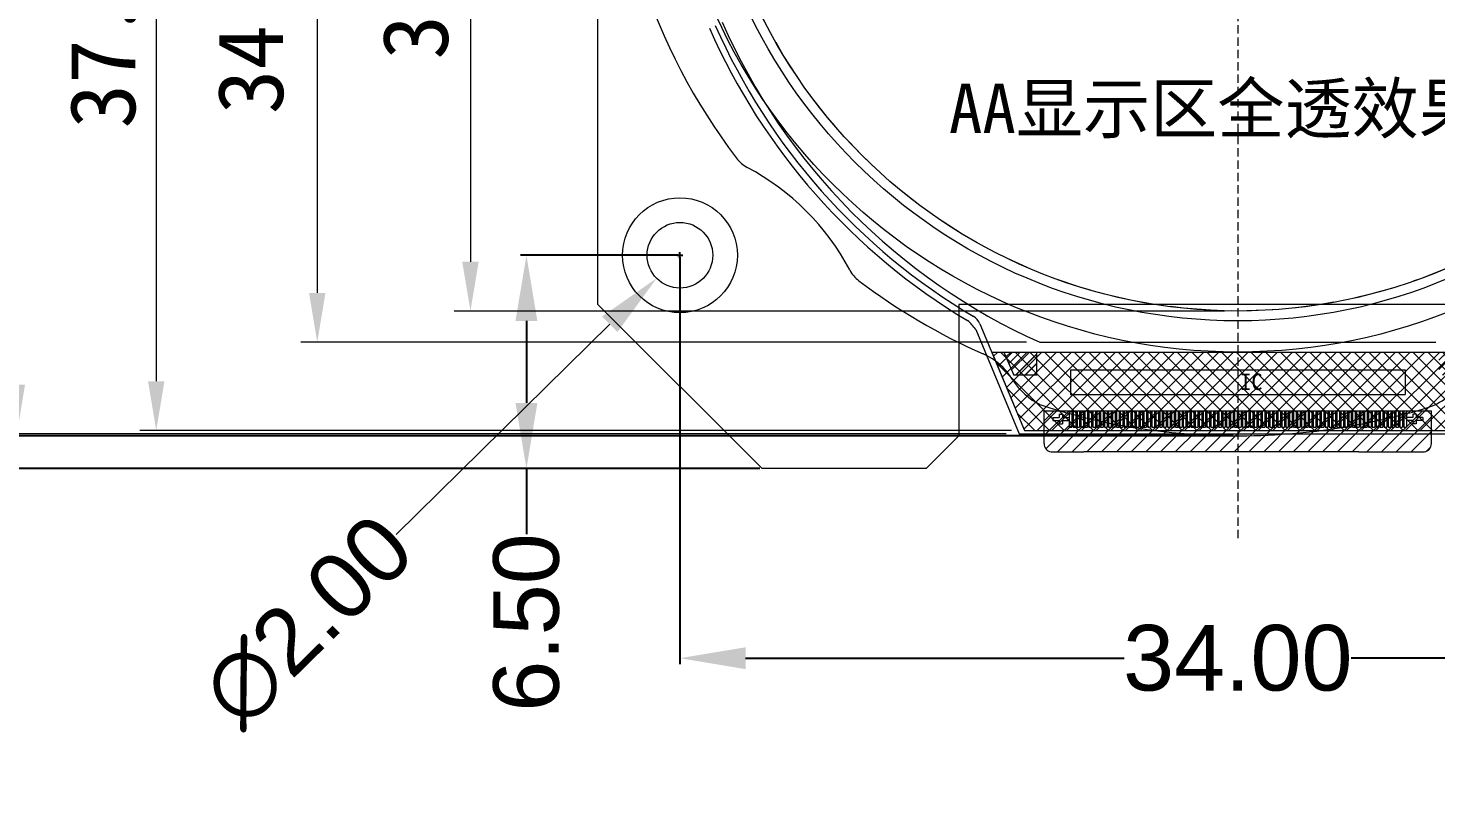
# Model space of a CAD drawing. Header units: millimetres. Extents: x 0 to 240, y 0 to 160.
# Drawn here: x 38.12 to 81.02, y 64.16 to 87.58 of the extents above; entities that cross this region are included whole.
import ezdxf

# ---------------------------------------------------------------- set-up
doc = ezdxf.new("R2010")
doc.units = ezdxf.units.MM
doc.linetypes.add('DASHED2', pattern=[0.375, 0.25, -0.125])
for name, color, linetype in [('BG_OUTLINE', 254, 'Continuous'), ('dim', 3, 'Continuous'), ('DWG', 7, 'Continuous'), ('lens', 6, 'Continuous'), ('PG_ASSEMBLY_BOTTOM', 12, 'Continuous'), ('PG_SILKSCREEN_BOTTOM', 2, 'Continuous')]:
    doc.layers.add(name, color=color, linetype=linetype)
doc.layers.add('LCD_MAIN', color=2, linetype='Continuous', lineweight=9)
doc.styles.add('AA', font='', dxfattribs={"width": 0.9, "height": 1.5})
doc.styles.get("Standard").update_dxf_attribs({"font": 'arial.ttf'})
doc.styles.add('宋体', font='')
doc.styles.add('工程', font='gbenor.shx', dxfattribs={"width": 1.25, "bigfont": 'gbcbig.shx'})
doc.styles.get('AA').set_extended_font_data('SimSun')
doc.styles.get('宋体').set_extended_font_data('SimSun')
doc.dimstyles.new('libo', dxfattribs={"dimtxt": 1.5, "dimasz": 1, "dimexe": 1, "dimexo": 0.1375, "dimgap": 0.09, "dimtad": 0, "dimzin": 0, "dimdsep": 46, "dimtxsty": 'AA', "dimcen": 0.198, "dimclrd": 4, "dimclre": 4, "dimclrt": 4, "dimadec": 0, "dimazin": 0, "dimtfac": 1, "dimtofl": 0, "dimtmove": 0, "dimatfit": 3, "dimfxl": 1, "dimtolj": 1, "dimtzin": 0, "dimarcsym": 0})
doc.dimstyles.get("Standard").update_dxf_attribs({"dimtxt": 2, "dimasz": 2, "dimexe": 0.18, "dimexo": 0.0625, "dimgap": 0.09, "dimtad": 0, "dimzin": 0, "dimdsep": 46, "dimtxsty": 'Standard', "dimcen": 0.09, "dimadec": 0, "dimazin": 0, "dimtfac": 1, "dimtofl": 0, "dimtmove": 0, "dimatfit": 3, "dimfxl": 1, "dimtolj": 1, "dimtzin": 0, "dimlwd": 0, "dimarcsym": 0})
doc.dimstyles.new('Standard$0', dxfattribs={"dimtxt": 2, "dimasz": 2, "dimexe": 0.18, "dimexo": 0.0625, "dimgap": 0.09, "dimtad": 0, "dimzin": 0, "dimdsep": 46, "dimtxsty": 'Standard', "dimcen": 0.09, "dimadec": 0, "dimazin": 0, "dimtfac": 1, "dimtofl": 0, "dimtmove": 0, "dimatfit": 3, "dimfxl": 1, "dimtolj": 1, "dimtzin": 0, "dimarcsym": 0})
doc.dimstyles.new('标准', dxfattribs={"dimtxt": 2, "dimasz": 1.8, "dimexe": 0.5, "dimexo": 0.4, "dimgap": 0.1, "dimtad": 1, "dimzin": 1, "dimdsep": 46, "dimtxsty": '工程', "dimblk": 'CLOSEDBLANK', "dimcen": 0.09, "dimclrd": 3, "dimclre": 3, "dimclrt": 3, "dimadec": 0, "dimazin": 0, "dimtfac": 1, "dimtofl": 0, "dimtmove": 0, "dimatfit": 3, "dimldrblk": 'CLOSEDBLANK', "dimfxl": 1, "dimtolj": 1, "dimlwd": 0, "dimlwe": 0, "dimarcsym": 0})

# ---------------------------------------------------------------- blocks, each defined once
blk = doc.blocks.new('*D89')
at = {"color": 7, "lineweight": 0, "transparency": 16777216}
for p, q in [((74.586, 111.358), (51.1, 111.358)), ((51.6, 109.858), (51.6, 80.458)), ((74.586, 78.958), (51.1, 78.958))]:
    blk.add_line(p, q, dxfattribs=at)
for points in [[(51.35, 109.858), (51.85, 109.858), (51.6, 111.358)], [(51.35, 80.458), (51.85, 80.458), (51.6, 78.958)]]:
    blk.add_solid(points, dxfattribs=at)
at = {"layer": 'Defpoints', "color": 0, "lineweight": 0, "transparency": 16777216}
for p in [(74.986, 111.358), (51.6, 78.958), (74.986, 78.958)]:
    blk.add_point(p, dxfattribs=at)
at = {"color": 7, "lineweight": 0, "transparency": 16777216, "insert": (50.182, 96.141), "char_height": 2, "attachment_point": 5, "rotation": 90, "style": '宋体'}
blk.add_mtext('\\A1;32.40(LCD A,A)', dxfattribs=at)
blk = doc.blocks.new('_ClosedBlank')
at = {"color": 0, "linetype": 'ByBlock', "lineweight": -2}
for p, q in [((-1, 0.167), (0, 0)), ((-1, 0.167), (-1, -0.167)), ((0, 0), (-1, -0.167))]:
    blk.add_line(p, q, dxfattribs=at)
blk = doc.blocks.new('*D79')
at = {"color": 7, "lineweight": 0, "transparency": 16777216}
for p, q in [((74.586, 112.558), (41.525, 112.558)), ((42.025, 111.058), (42.025, 76.818)), ((68.086, 75.318), (41.525, 75.318))]:
    blk.add_line(p, q, dxfattribs=at)
for points in [[(41.775, 111.058), (42.275, 111.058), (42.025, 112.558)], [(41.775, 76.818), (42.275, 76.818), (42.025, 75.318)]]:
    blk.add_solid(points, dxfattribs=at)
at = {"layer": 'Defpoints', "color": 0, "lineweight": 0, "transparency": 16777216}
for p in [(74.986, 112.558), (42.025, 75.318), (68.486, 75.318)]:
    blk.add_point(p, dxfattribs=at)
at = {"color": 7, "lineweight": 0, "transparency": 16777216, "insert": (40.652, 95.402), "char_height": 2, "attachment_point": 5, "rotation": 90, "style": '宋体'}
blk.add_mtext('\\A1;37.24%%P0.15(LCD)', dxfattribs=at)
blk = doc.blocks.new('*D81')
at = {"color": 7, "lineweight": 0, "transparency": 16777216}
for p, q in [((74.586, 112.328), (46.432, 112.328)), ((46.932, 110.828), (46.932, 79.508)), ((68.551, 78.008), (46.432, 78.008))]:
    blk.add_line(p, q, dxfattribs=at)
for points in [[(46.682, 110.828), (47.182, 110.828), (46.932, 112.328)], [(46.682, 79.508), (47.182, 79.508), (46.932, 78.008)]]:
    blk.add_solid(points, dxfattribs=at)
at = {"layer": 'Defpoints', "color": 0, "lineweight": 0, "transparency": 16777216}
for p in [(74.986, 112.328), (46.932, 78.008), (68.951, 78.008)]:
    blk.add_point(p, dxfattribs=at)
at = {"color": 7, "lineweight": 0, "transparency": 16777216, "insert": (45.158, 95.158), "char_height": 2, "attachment_point": 5, "rotation": 90, "style": '宋体'}
blk.add_mtext('\\A1;34.32%%P0.2(POL)', dxfattribs=at)
blk = doc.blocks.new('*D82')
at = {"color": 1, "lineweight": 0, "transparency": 16777216}
for p, q in [((74.586, 112.958), (37.277, 112.958)), ((37.777, 111.458), (37.777, 76.718)), ((67.928, 75.218), (37.277, 75.218))]:
    blk.add_line(p, q, dxfattribs=at)
for points in [[(37.527, 111.458), (38.027, 111.458), (37.777, 112.958)], [(37.527, 76.718), (38.027, 76.718), (37.777, 75.218)]]:
    blk.add_solid(points, dxfattribs=at)
at = {"layer": 'Defpoints', "color": 0, "lineweight": 0, "transparency": 16777216}
for p in [(74.986, 112.958), (37.777, 75.218), (68.328, 75.218)]:
    blk.add_point(p, dxfattribs=at)
at = {"color": 1, "lineweight": 0, "transparency": 16777216, "insert": (36.003, 95.158), "char_height": 2, "attachment_point": 5, "rotation": 90, "style": '宋体'}
blk.add_mtext('\\A1;37.74%%P0.1(LCM)', dxfattribs=at)
blk = doc.blocks.new('*D84')
at = {"layer": 'Defpoints', "color": 0, "lineweight": 0, "transparency": 16777216}
for p in [(30.799, 113.808), (73.69, 113.808), (74.986, 75.158)]:
    blk.add_point(p, dxfattribs=at)
at = {"layer": 'dim', "color": 7, "lineweight": -2, "transparency": 16777216}
for p, q in [((73.553, 113.808), (29.799, 113.808)), ((30.799, 112.808), (30.799, 103.753)), ((30.799, 76.158), (30.799, 84.93)), ((74.848, 75.158), (29.799, 75.158))]:
    blk.add_line(p, q, dxfattribs=at)
at = {"layer": 'dim', "color": 7, "lineweight": 0, "transparency": 16777216}
for points in [[(30.632, 112.808), (30.965, 112.808), (30.799, 113.808)], [(30.632, 76.158), (30.965, 76.158), (30.799, 75.158)]]:
    blk.add_solid(points, dxfattribs=at)
at = {"layer": 'dim', "color": 7, "lineweight": 0, "transparency": 16777216, "insert": (30.799, 94.342), "char_height": 1.5, "attachment_point": 5, "rotation": 90, "style": 'AA'}
blk.add_mtext('\\A1;{\\H1.33333x;38.65%%P0.05[TP]}', dxfattribs=at)
blk = doc.blocks.new('*D86')
at = {"layer": 'Defpoints', "color": 0, "lineweight": 0, "transparency": 16777216}
for p in [(89.765, 104.436), (60.207, 85.879)]:
    blk.add_point(p, dxfattribs=at)
at = {"layer": 'dim', "color": 7, "lineweight": -2, "transparency": 16777216}
blk.add_line((96.424, 108.617), (90.612, 104.968), dxfattribs=at)
at = {"layer": 'dim', "color": 4, "lineweight": -2, "transparency": 16777216}
for p, q in [((74.986, 94.96), (74.986, 95.356)), ((74.788, 95.158), (75.184, 95.158))]:
    blk.add_line(p, q, dxfattribs=at)
at = {"layer": 'dim', "color": 7, "lineweight": 0, "transparency": 16777216}
blk.add_solid([(90.523, 105.109), (90.7, 104.827), (89.765, 104.436)], dxfattribs=at)
at = {"layer": 'dim', "color": 7, "lineweight": 0, "transparency": 16777216, "insert": (103.395, 112.994), "char_height": 1.5, "attachment_point": 5, "rotation": 32.122, "style": 'AA'}
blk.add_mtext('\\A1;台阶{\\Ftxt|c134;∅34.90}%%P0.05', dxfattribs=at)
blk = doc.blocks.new('*D101')
at = {"color": 0, "lineweight": -2, "transparency": 16777216}
for p, q in [((57.986, 80.595), (57.986, 68.201)), ((91.986, 80.595), (91.986, 68.201)), ((59.986, 68.381), (71.526, 68.381)), ((89.986, 68.381), (78.446, 68.381))]:
    blk.add_line(p, q, dxfattribs=at)
at = {"color": 0, "lineweight": 0, "transparency": 16777216}
for points in [[(59.986, 68.714), (59.986, 68.047), (57.986, 68.381)], [(89.986, 68.714), (89.986, 68.047), (91.986, 68.381)]]:
    blk.add_solid(points, dxfattribs=at)
at = {"layer": 'Defpoints', "color": 0, "lineweight": 0, "transparency": 16777216}
for p in [(57.986, 80.658), (91.986, 80.658), (91.986, 68.381)]:
    blk.add_point(p, dxfattribs=at)
at = {"color": 0, "lineweight": 0, "transparency": 16777216, "insert": (74.986, 68.381), "char_height": 2, "attachment_point": 5}
blk.add_mtext('\\A1;34.00', dxfattribs=at)
blk = doc.blocks.new('*D102')
at = {"color": 0, "lineweight": -2, "transparency": 16777216}
for p, q in [((57.923, 80.658), (53.127, 80.658)), ((53.307, 78.658), (53.307, 76.158)), ((60.423, 74.158), (53.127, 74.158)), ((53.307, 74.158), (53.307, 72.158))]:
    blk.add_line(p, q, dxfattribs=at)
at = {"color": 0, "lineweight": 0, "transparency": 16777216}
for points in [[(52.973, 78.658), (53.64, 78.658), (53.307, 80.658)], [(52.973, 76.158), (53.64, 76.158), (53.307, 74.158)]]:
    blk.add_solid(points, dxfattribs=at)
at = {"layer": 'Defpoints', "color": 0, "lineweight": 0, "transparency": 16777216}
for p in [(57.986, 80.658), (53.307, 74.158), (60.486, 74.158)]:
    blk.add_point(p, dxfattribs=at)
at = {"color": 0, "lineweight": 0, "transparency": 16777216, "insert": (53.307, 69.468), "char_height": 2, "attachment_point": 5, "rotation": 90}
blk.add_mtext('\\A1;6.50', dxfattribs=at)
blk = doc.blocks.new('*D103')
at = {"color": 0, "lineweight": -2, "transparency": 16777216}
for p, q in [((57.896, 80.658), (58.076, 80.658)), ((57.986, 80.568), (57.986, 80.748))]:
    blk.add_line(p, q, dxfattribs=at)
at = {"color": 0, "lineweight": 0, "transparency": 16777216}
blk.add_line((49.338, 72.153), (55.847, 78.554), dxfattribs=at)
blk.add_solid([(55.613, 78.792), (56.081, 78.316), (57.273, 79.956)], dxfattribs=at)
at = {"layer": 'Defpoints', "color": 0, "lineweight": 0, "transparency": 16777216}
for p in [(58.699, 81.359), (57.273, 79.956)]:
    blk.add_point(p, dxfattribs=at)
at = {"color": 0, "lineweight": 0, "transparency": 16777216, "insert": (46.648, 69.508), "char_height": 2, "attachment_point": 5, "rotation": 44.5207}
blk.add_mtext('\\A1;∅2.00', dxfattribs=at)
blk = doc.blocks.new('*D106')
at = {"color": 0, "lineweight": -2, "transparency": 16777216}
for p, q in [((60.423, 114.158), (24.508, 114.158)), ((24.688, 112.158), (24.688, 97.659)), ((24.688, 76.158), (24.688, 90.656)), ((60.423, 74.158), (24.508, 74.158))]:
    blk.add_line(p, q, dxfattribs=at)
at = {"color": 0, "lineweight": 0, "transparency": 16777216}
for points in [[(24.355, 112.158), (25.021, 112.158), (24.688, 114.158)], [(24.355, 76.158), (25.021, 76.158), (24.688, 74.158)]]:
    blk.add_solid(points, dxfattribs=at)
at = {"layer": 'Defpoints', "color": 0, "lineweight": 0, "transparency": 16777216}
for p in [(60.486, 114.158), (24.688, 74.158), (60.486, 74.158)]:
    blk.add_point(p, dxfattribs=at)
at = {"color": 0, "lineweight": 0, "transparency": 16777216, "insert": (24.688, 94.158), "char_height": 2, "attachment_point": 5, "rotation": 90}
blk.add_mtext('\\A1;40.00', dxfattribs=at)

msp = doc.modelspace()

# ---------------------------------------------------------------- hatches: boundary and pattern name
at = {"lineweight": 0}
h = msp.add_hatch(dxfattribs=at)
h.set_pattern_fill('ANSI31', color=3, scale=10)
h.paths.add_polyline_path([(94.401, 98.775), (96.569, 98.775), (96.569, 112.475), (94.401, 112.475)])
h.paths.add_polyline_path([(201.125, 52.657), (226.051, 52.657), (226.051, 80.481), (201.125, 80.481)], flags=9)
h.paths.add_polyline_path([(38.987, 112.977), (41.772, 112.977), (41.772, 114.947), (38.987, 114.947)], flags=9)
h.paths.add_polyline_path([(41.501, 112.977), (44.181, 112.977), (44.181, 114.947), (41.501, 114.947)], flags=9)
h.paths.add_polyline_path([(43.99, 113.028), (46.511, 113.028), (46.511, 114.998), (43.99, 114.998)], flags=9)
h.paths.add_polyline_path([(46.302, 113.003), (48.93, 113.003), (48.93, 114.973), (46.302, 114.973)], flags=9)
h.paths.add_polyline_path([(48.918, 113.028), (51.545, 113.028), (51.545, 114.998), (48.918, 114.998)], flags=9)
h.paths.add_polyline_path([(51.75, 113.028), (53.79, 113.028), (53.79, 114.998), (51.75, 114.998)], flags=9)
h.paths.add_polyline_path([(54.417, 112.977), (56.405, 112.977), (56.405, 114.947), (54.417, 114.947)], flags=9)
h.paths.add_polyline_path([(56.676, 113.01), (59.122, 113.01), (59.122, 114.915), (56.676, 114.915)], flags=9)
h.paths.add_polyline_path([(42.024, 93.808), (57.355, 93.808), (57.355, 97.804), (42.024, 97.804)], flags=9)
h.paths.add_polyline_path([(92.798, 8.188), (128.015, 8.188), (128.015, 13.014), (92.798, 13.014)], flags=9)
h.paths.add_polyline_path([(96.778, 11.758), (124.843, 11.758), (124.843, 16.583), (96.778, 16.583)], flags=9)
h.paths.add_polyline_path([(90.56, 36.753), (136.503, 36.753), (136.503, 41.579), (90.56, 41.579)], flags=9)
h.paths.add_polyline_path([(12.906, 15.417), (58.673, 15.417), (58.673, 43.024), (12.906, 43.024)], flags=9)
h.paths.add_polyline_path([(129.416, 28.209), (142.035, 28.209), (142.035, 32.693), (129.416, 32.693)], flags=9)
h.paths.add_polyline_path([(71.207, 27.195), (81.654, 27.195), (81.654, 33.191), (71.207, 33.191)], flags=9)
h.paths.add_polyline_path([(189.314, 14.056), (214.505, 14.056), (214.505, 17.118), (189.314, 17.118)], flags=9)
h.paths.add_polyline_path([(192.487, 4.97), (197.524, 4.97), (197.524, 6.516), (192.487, 6.516)], flags=9)
h.paths.add_polyline_path([(217.741, 7.965), (220.27, 7.965), (220.27, 9.511), (217.741, 9.511)], flags=9)
h.paths.add_polyline_path([(193.694, 6.465), (196.224, 6.465), (196.224, 8.011), (193.694, 8.011)], flags=9)
h.paths.add_polyline_path([(224.013, 14.227), (230.437, 14.227), (230.437, 15.257), (224.013, 15.257)], flags=9)
h.paths.add_polyline_path([(232.725, 13.965), (233.802, 13.965), (233.802, 15.511), (232.725, 15.511)], flags=9)
h.paths.add_polyline_path([(184.31, 4.964), (185.843, 4.964), (185.843, 6.509), (184.31, 6.509)], flags=9)
h.paths.add_polyline_path([(166.412, 14.183), (175.514, 14.183), (175.514, 17.034), (166.412, 17.034)], flags=9)
h.paths.add_polyline_path([(223.599, 9.569), (234.398, 9.569), (234.398, 11.115), (223.599, 11.115)], flags=9)
h.paths.add_polyline_path([(232.076, 15.456), (234.512, 15.456), (234.512, 17.057), (232.076, 17.057)], flags=9)
h.paths.add_polyline_path([(231.84, 6.447), (234.122, 6.447), (234.122, 8.048), (231.84, 8.048)], flags=9)
h.paths.add_polyline_path([(232.151, 4.948), (233.879, 4.948), (233.879, 6.549), (232.151, 6.549)], flags=9)
h.paths.add_polyline_path([(223.594, 6.447), (226.368, 6.447), (226.368, 8.048), (223.594, 8.048)], flags=9)
h.paths.add_polyline_path([(224.108, 4.956), (225.898, 4.956), (225.898, 6.557), (224.108, 6.557)], flags=9)
h.paths.add_polyline_path([(201.827, 7.965), (204.182, 7.965), (204.182, 9.511), (201.827, 9.511)], flags=9)
h.paths.add_polyline_path([(208.546, 7.965), (213.464, 7.965), (213.464, 9.511), (208.546, 9.511)], flags=9)
h.paths.add_polyline_path([(226.939, 12.446), (231.065, 12.446), (231.065, 14.047), (226.939, 14.047)], flags=9)
h.paths.add_polyline_path([(227.547, 6.447), (230.384, 6.447), (230.384, 8.048), (227.547, 8.048)], flags=9)
h.paths.add_polyline_path([(227.523, 4.947), (230.482, 4.947), (230.482, 6.548), (227.523, 6.548)], flags=9)
h.paths.add_polyline_path([(224.273, 15.789), (229.715, 15.789), (229.715, 16.856), (224.273, 16.856)], flags=9)
h.paths.add_polyline_path([(193.299, 7.956), (196.687, 7.956), (196.687, 9.557), (193.299, 9.557)], flags=9)
h.paths.add_polyline_path([(188.16, 6.567), (189.828, 6.567), (189.828, 8.169), (188.16, 8.169)], flags=9)
h.paths.add_polyline_path([(187.773, 4.956), (190.239, 4.956), (190.239, 6.557), (187.773, 6.557)], flags=9)
h.paths.add_polyline_path([(187.766, 10.946), (190.232, 10.946), (190.232, 12.547), (187.766, 12.547)], flags=9)
h.paths.add_polyline_path([(176.994, 9.789), (183.006, 9.789), (183.006, 10.856), (176.994, 10.856)], flags=9)
h.paths.add_polyline_path([(177.375, 6.446), (182.611, 6.446), (182.611, 8.047), (177.375, 8.047)], flags=9)
h.paths.add_polyline_path([(178.471, 5.058), (181.552, 5.058), (181.552, 6.659), (178.471, 6.659)], flags=9)
h.paths.add_polyline_path([(179.598, 7.946), (184.4, 7.946), (184.4, 9.547), (179.598, 9.547)], flags=9)
h.paths.add_polyline_path([(178.824, 10.947), (181.17, 10.947), (181.17, 12.549), (178.824, 12.549)], flags=9)
h.paths.add_polyline_path([(177.772, 12.788), (186.224, 12.788), (186.224, 13.856), (177.772, 13.856)], flags=9)
h.paths.add_polyline_path([(183.949, 10.948), (186.047, 10.948), (186.047, 12.549), (183.949, 12.549)], flags=9)
h.paths.add_polyline_path([(183.801, 6.471), (186.207, 6.471), (186.207, 8.016), (183.801, 8.016)], flags=9)
h.paths.add_polyline_path([(191.812, 10.438), (218.742, 10.438), (218.742, 13.247), (191.812, 13.247)], flags=9)
h.paths.add_polyline_path([(70.671, 118.753), (70.671, 123.582), (67.58, 123.582), (67.58, 118.753)], flags=9)
h.paths.add_polyline_path([(73.669, 118.761), (73.669, 123.59), (70.578, 123.59), (70.578, 118.761)], flags=9)
h.paths.add_polyline_path([(70.584, 102.564), (70.584, 108.558), (67.493, 108.558), (67.493, 102.564)], flags=9)
h.paths.add_polyline_path([(67.741, 100.457), (67.741, 110.641), (64.65, 110.641), (64.65, 100.457)], flags=9)
h.paths.add_polyline_path([(75.88, 99.084), (75.88, 112.18), (72.789, 112.18), (72.789, 99.084)], flags=9)
h.paths.add_polyline_path([(66.876, 124.989), (71.704, 124.989), (71.704, 128.08), (66.876, 128.08)], flags=9)
h.paths.add_polyline_path([(66.901, 128.29), (71.73, 128.29), (71.73, 131.381), (66.901, 131.381)], flags=9)
h.paths.add_polyline_path([(47.012, 134.228), (53.006, 134.228), (53.006, 137.319), (47.012, 137.319)], flags=9)
h.paths.add_polyline_path([(43.794, 128.547), (53.979, 128.547), (53.979, 131.638), (43.794, 131.638)], flags=9)
h.paths.add_polyline_path([(42.812, 138.476), (55.908, 138.476), (55.908, 141.567), (42.812, 141.567)], flags=9)
h.paths.add_polyline_path([(48.155, 120.642), (52.984, 120.642), (52.984, 123.733), (48.155, 123.733)], flags=9)
h.paths.add_polyline_path([(35.041, 120.65), (39.87, 120.65), (39.87, 123.741), (35.041, 123.741)], flags=9)
h.paths.add_polyline_path([(30.59, 120.112), (30.59, 124.94), (27.499, 124.94), (27.499, 120.112)], flags=9)
h.paths.add_polyline_path([(36.848, 92.184), (40.434, 84.288), (43.248, 85.567), (39.662, 93.462)], flags=9)
h.paths.add_polyline_path([(29.575, 83.043), (34.902, 90.75), (32.36, 92.507), (27.032, 84.8)], flags=9)
h.paths.add_polyline_path([(33.199, 102.564), (33.199, 108.558), (30.108, 108.558), (30.108, 102.564)], flags=9)
h.paths.add_polyline_path([(46.27, 81.171), (52.264, 81.171), (52.264, 84.262), (46.27, 84.262)], flags=9)
h.paths.add_polyline_path([(107.388, 133.339), (115.436, 133.339), (115.436, 138.491), (107.388, 138.491)], flags=9)
h.paths.add_polyline_path([(108.262, 122.368), (114.367, 122.368), (114.367, 127.52), (108.262, 127.52)], flags=9)
h.paths.add_polyline_path([(106.678, 127.975), (114.725, 127.975), (114.725, 133.127), (106.678, 133.127)], flags=9)
h = msp.add_hatch(dxfattribs=at)
h.set_pattern_fill('ANSI37', color=256, scale=0.1, style=0)
h.set_pattern_definition([(45, (-1029.4521, -450.0646), (-0.2245064, 0.2245064), []), (135, (-1029.4521, -450.0646), (-0.2245064, -0.2245064), [])])
h.paths.add_polyline_path([(67.487, 77.708), (68.486, 75.318), (81.486, 75.318), (82.485, 77.708)])
h = msp.add_hatch(dxfattribs=at)
h.set_pattern_fill('JIS_LC_20', color=2, scale=0.01, style=0)
h.set_pattern_definition([(45, (-1298.52003, -349.27603), (-0.141421356, 0.141421356), []), (45, (-1298.51603, -349.27603), (-0.141421356, 0.141421356), [])])
h.paths.add_polyline_path([(81.115, 77.008), (81.815, 77.008), (82.115, 77.708), (81.115, 77.708)])
h.paths.add_polyline_path([(68.857, 77.008), (68.857, 77.708), (67.857, 77.708), (68.157, 77.008)])
h = msp.add_hatch(dxfattribs=at)
h.set_pattern_fill('ANSI31', color=30, scale=0.1, style=0)
h.set_pattern_definition([(45, (-1306.5357, -275.36355), (-0.2245064, 0.2245064), [])])
edge = h.paths.add_edge_path()
edge.add_line((69.086, 75.918), (80.886, 75.918))
edge.add_line((69.086, 74.918), (69.086, 75.918))
edge.add_arc((69.331, 74.91), 0.245, 178.3428, 261.6793)
edge.add_line((69.296, 74.668), (70.289, 74.668))
edge.add_line((78.678, 74.668), (70.289, 74.668))
edge.add_line((78.678, 74.668), (80.676, 74.668))
edge.add_arc((80.641, 74.91), 0.245, 278.3207, 361.6572)
edge.add_line((80.886, 74.918), (80.886, 75.918))

# ---------------------------------------------------------------- linework, layer by layer
at = {"color": 1, "linetype": 'DASHED2', "lineweight": 0}
msp.add_line((74.986, 116.165), (74.986, 71.97), dxfattribs=at)
at = {"color": 4, "lineweight": 0}
for p, q in [((67.129, 78.563), (68.486, 75.318)), ((67.487, 77.708), (82.485, 77.708)), ((67.487, 77.708), (68.486, 75.318)), ((68.486, 75.318), (81.486, 75.318))]:
    msp.add_line(p, q, dxfattribs=at)
at = {"color": 7, "lineweight": 0}
for p, q in [((66.999, 78.397), (68.328, 75.218)), ((66.999, 78.397), (68.328, 75.218)), ((68.328, 75.218), (81.644, 75.218))]:
    msp.add_line(p, q, dxfattribs=at)
at = {"color": 2, "lineweight": 0}
for p, q in [((67.857, 77.708), (68.157, 77.008)), ((68.857, 77.008), (68.857, 77.708)), ((68.857, 77.008), (68.157, 77.008))]:
    msp.add_line(p, q, dxfattribs=at)
at = {"color": 6, "lineweight": 0}
msp.add_line((68.951, 78.008), (81.022, 78.008), dxfattribs=at)
at = {"lineweight": 0}
for p, q in [((69.886, 77.168), (80.086, 77.168)), ((69.886, 77.168), (69.886, 76.418)), ((80.086, 77.168), (80.086, 76.418)), ((69.886, 76.418), (80.086, 76.418)), ((69.346, 75.718), (69.546, 75.718)), ((69.346, 75.718), (69.346, 75.618)), ((69.346, 75.618), (69.546, 75.618)), ((69.546, 75.818), (69.546, 75.718)), ((69.546, 75.818), (69.646, 75.818)), ((69.546, 75.618), (69.546, 75.518)), ((69.546, 75.518), (69.646, 75.518)), ((69.646, 75.818), (69.646, 75.718)), ((69.646, 75.718), (69.846, 75.718)), ((69.646, 75.618), (69.646, 75.518)), ((69.646, 75.618), (69.846, 75.618)), ((69.846, 75.918), (69.846, 75.418)), ((69.846, 75.918), (69.926, 75.918)), ((69.846, 75.718), (69.846, 75.618)), ((69.926, 75.918), (69.926, 75.418)), ((69.966, 75.918), (69.966, 75.418)), ((69.966, 75.918), (70.046, 75.918)), ((69.966, 75.718), (69.966, 75.618)), ((70.046, 75.918), (70.046, 75.418)), ((70.086, 75.918), (70.086, 75.418)), ((70.086, 75.918), (70.166, 75.918)), ((70.086, 75.718), (70.086, 75.618)), ((70.166, 75.918), (70.166, 75.418)), ((70.206, 75.918), (70.206, 75.418)), ((70.206, 75.918), (70.286, 75.918)), ((70.206, 75.718), (70.206, 75.618)), ((70.286, 75.918), (70.286, 75.418)), ((70.326, 75.918), (70.326, 75.418)), ((70.326, 75.918), (70.406, 75.918)), ((70.326, 75.718), (70.326, 75.618)), ((70.406, 75.918), (70.406, 75.418)), ((70.446, 75.918), (70.446, 75.418)), ((70.446, 75.918), (70.526, 75.918)), ((70.446, 75.718), (70.446, 75.618)), ((70.526, 75.918), (70.526, 75.418)), ((70.566, 75.918), (70.566, 75.418)), ((70.566, 75.918), (70.646, 75.918)), ((70.566, 75.718), (70.566, 75.618)), ((70.646, 75.918), (70.646, 75.418)), ((70.686, 75.918), (70.686, 75.418)), ((70.686, 75.918), (70.766, 75.918)), ((70.686, 75.718), (70.686, 75.618)), ((70.766, 75.918), (70.766, 75.418)), ((70.806, 75.918), (70.806, 75.418)), ((70.806, 75.918), (70.886, 75.918)), ((70.806, 75.718), (70.806, 75.618)), ((70.886, 75.918), (70.886, 75.418)), ((70.926, 75.918), (70.926, 75.418)), ((70.926, 75.918), (71.006, 75.918)), ((70.926, 75.718), (70.926, 75.618)), ((71.006, 75.918), (71.006, 75.418)), ((71.046, 75.918), (71.046, 75.418)), ((71.046, 75.918), (71.126, 75.918)), ((71.046, 75.718), (71.046, 75.618)), ((71.126, 75.918), (71.126, 75.418)), ((71.166, 75.918), (71.166, 75.418)), ((71.166, 75.918), (71.246, 75.918)), ((71.166, 75.718), (71.166, 75.618)), ((71.246, 75.918), (71.246, 75.418)), ((71.286, 75.918), (71.286, 75.418)), ((71.286, 75.918), (71.366, 75.918)), ((71.286, 75.718), (71.286, 75.618)), ((71.366, 75.918), (71.366, 75.418)), ((71.406, 75.918), (71.406, 75.418)), ((71.406, 75.918), (71.486, 75.918)), ((71.406, 75.718), (71.406, 75.618)), ((71.486, 75.918), (71.486, 75.418)), ((71.526, 75.918), (71.526, 75.418)), ((71.526, 75.918), (71.606, 75.918)), ((71.526, 75.718), (71.526, 75.618)), ((71.606, 75.918), (71.606, 75.418)), ((71.646, 75.918), (71.646, 75.418)), ((71.646, 75.918), (71.726, 75.918)), ((71.646, 75.718), (71.646, 75.618)), ((71.726, 75.918), (71.726, 75.418)), ((71.766, 75.918), (71.766, 75.418)), ((71.766, 75.918), (71.846, 75.918)), ((71.766, 75.718), (71.766, 75.618)), ((71.846, 75.918), (71.846, 75.418)), ((71.886, 75.918), (71.886, 75.418)), ((71.886, 75.918), (71.966, 75.918)), ((71.886, 75.718), (71.886, 75.618)), ((71.966, 75.918), (71.966, 75.418)), ((72.006, 75.918), (72.006, 75.418)), ((72.006, 75.918), (72.086, 75.918)), ((72.006, 75.718), (72.006, 75.618)), ((72.086, 75.918), (72.086, 75.418)), ((72.126, 75.918), (72.126, 75.418)), ((72.126, 75.918), (72.206, 75.918)), ((72.126, 75.718), (72.126, 75.618)), ((72.206, 75.918), (72.206, 75.418)), ((72.246, 75.918), (72.246, 75.418)), ((72.246, 75.918), (72.326, 75.918)), ((72.246, 75.718), (72.246, 75.618)), ((72.326, 75.918), (72.326, 75.418)), ((72.366, 75.918), (72.366, 75.418)), ((72.366, 75.918), (72.446, 75.918)), ((72.366, 75.718), (72.366, 75.618)), ((72.446, 75.918), (72.446, 75.418)), ((72.486, 75.918), (72.486, 75.418)), ((72.486, 75.918), (72.566, 75.918)), ((72.486, 75.718), (72.486, 75.618)), ((72.566, 75.918), (72.566, 75.418)), ((72.606, 75.918), (72.606, 75.418)), ((72.606, 75.918), (72.686, 75.918)), ((72.606, 75.718), (72.606, 75.618)), ((72.686, 75.918), (72.686, 75.418)), ((72.726, 75.918), (72.726, 75.418)), ((72.726, 75.918), (72.806, 75.918)), ((72.726, 75.718), (72.726, 75.618)), ((72.806, 75.918), (72.806, 75.418)), ((72.846, 75.918), (72.846, 75.418)), ((72.846, 75.918), (72.926, 75.918)), ((72.846, 75.718), (72.846, 75.618)), ((72.926, 75.918), (72.926, 75.418)), ((72.966, 75.918), (72.966, 75.418)), ((72.966, 75.918), (73.046, 75.918)), ((72.966, 75.718), (72.966, 75.618)), ((73.046, 75.918), (73.046, 75.418)), ((73.086, 75.918), (73.086, 75.418)), ((73.086, 75.918), (73.166, 75.918)), ((73.086, 75.718), (73.086, 75.618)), ((73.166, 75.918), (73.166, 75.418)), ((73.206, 75.918), (73.206, 75.418)), ((73.206, 75.918), (73.286, 75.918)), ((73.206, 75.718), (73.206, 75.618)), ((73.286, 75.918), (73.286, 75.418)), ((73.326, 75.918), (73.326, 75.418)), ((73.326, 75.918), (73.406, 75.918)), ((73.326, 75.718), (73.326, 75.618)), ((73.406, 75.918), (73.406, 75.418)), ((73.446, 75.918), (73.446, 75.418)), ((73.446, 75.918), (73.526, 75.918)), ((73.446, 75.718), (73.446, 75.618)), ((73.526, 75.918), (73.526, 75.418)), ((73.566, 75.918), (73.566, 75.418)), ((73.566, 75.918), (73.646, 75.918)), ((73.566, 75.718), (73.566, 75.618)), ((73.646, 75.918), (73.646, 75.418)), ((73.686, 75.918), (73.686, 75.418)), ((73.686, 75.918), (73.766, 75.918)), ((73.686, 75.718), (73.686, 75.618)), ((73.766, 75.918), (73.766, 75.418)), ((73.806, 75.918), (73.806, 75.418)), ((73.806, 75.918), (73.886, 75.918)), ((73.806, 75.718), (73.806, 75.618)), ((73.886, 75.918), (73.886, 75.418)), ((73.926, 75.918), (73.926, 75.418)), ((73.926, 75.918), (74.006, 75.918)), ((73.926, 75.718), (73.926, 75.618)), ((74.006, 75.918), (74.006, 75.418)), ((74.046, 75.918), (74.046, 75.418)), ((74.046, 75.918), (74.126, 75.918)), ((74.046, 75.718), (74.046, 75.618)), ((74.126, 75.918), (74.126, 75.418)), ((74.166, 75.918), (74.166, 75.418)), ((74.166, 75.918), (74.246, 75.918)), ((74.166, 75.718), (74.166, 75.618)), ((74.246, 75.918), (74.246, 75.418)), ((74.286, 75.918), (74.286, 75.418)), ((74.286, 75.918), (74.366, 75.918)), ((74.286, 75.718), (74.286, 75.618)), ((74.366, 75.918), (74.366, 75.418)), ((74.406, 75.918), (74.406, 75.418)), ((74.406, 75.918), (74.486, 75.918)), ((74.406, 75.718), (74.406, 75.618)), ((74.486, 75.918), (74.486, 75.418)), ((74.526, 75.918), (74.526, 75.418)), ((74.526, 75.918), (74.606, 75.918)), ((74.526, 75.718), (74.526, 75.618)), ((74.606, 75.918), (74.606, 75.418)), ((74.646, 75.918), (74.646, 75.418)), ((74.646, 75.918), (74.726, 75.918)), ((74.646, 75.718), (74.646, 75.618)), ((74.726, 75.918), (74.726, 75.418)), ((74.766, 75.918), (74.766, 75.418)), ((74.766, 75.918), (74.846, 75.918)), ((74.766, 75.718), (74.766, 75.618)), ((74.846, 75.918), (74.846, 75.418)), ((74.886, 75.918), (74.886, 75.418)), ((74.886, 75.918), (74.966, 75.918)), ((74.886, 75.718), (74.886, 75.618)), ((74.966, 75.918), (74.966, 75.418)), ((74.966, 75.918), (75.006, 75.918)), ((75.006, 75.918), (75.006, 75.418)), ((75.006, 75.918), (75.086, 75.918)), ((75.006, 75.718), (75.006, 75.618)), ((75.086, 75.918), (75.086, 75.418)), ((75.126, 75.918), (75.126, 75.418)), ((75.126, 75.918), (75.206, 75.918)), ((75.126, 75.718), (75.126, 75.618)), ((75.206, 75.918), (75.206, 75.418)), ((75.246, 75.918), (75.246, 75.418)), ((75.246, 75.918), (75.326, 75.918)), ((75.246, 75.718), (75.246, 75.618)), ((75.326, 75.918), (75.326, 75.418)), ((75.366, 75.918), (75.366, 75.418)), ((75.366, 75.918), (75.446, 75.918)), ((75.366, 75.718), (75.366, 75.618)), ((75.446, 75.918), (75.446, 75.418)), ((75.486, 75.918), (75.486, 75.418)), ((75.486, 75.918), (75.566, 75.918)), ((75.486, 75.718), (75.486, 75.618)), ((75.566, 75.918), (75.566, 75.418)), ((75.606, 75.918), (75.606, 75.418)), ((75.606, 75.918), (75.686, 75.918)), ((75.606, 75.718), (75.606, 75.618)), ((75.686, 75.918), (75.686, 75.418)), ((75.726, 75.918), (75.726, 75.418)), ((75.726, 75.918), (75.806, 75.918)), ((75.726, 75.718), (75.726, 75.618)), ((75.806, 75.918), (75.806, 75.418)), ((75.846, 75.918), (75.846, 75.418)), ((75.846, 75.918), (75.926, 75.918)), ((75.846, 75.718), (75.846, 75.618)), ((75.926, 75.918), (75.926, 75.418)), ((75.966, 75.918), (75.966, 75.418)), ((75.966, 75.918), (76.046, 75.918)), ((75.966, 75.718), (75.966, 75.618)), ((76.046, 75.918), (76.046, 75.418)), ((76.086, 75.918), (76.086, 75.418)), ((76.086, 75.918), (76.166, 75.918)), ((76.086, 75.718), (76.086, 75.618)), ((76.166, 75.918), (76.166, 75.418)), ((76.206, 75.918), (76.206, 75.418)), ((76.206, 75.918), (76.286, 75.918)), ((76.206, 75.718), (76.206, 75.618)), ((76.286, 75.918), (76.286, 75.418)), ((76.326, 75.918), (76.326, 75.418)), ((76.326, 75.918), (76.406, 75.918)), ((76.326, 75.718), (76.326, 75.618)), ((76.406, 75.918), (76.406, 75.418)), ((76.446, 75.918), (76.446, 75.418)), ((76.446, 75.918), (76.526, 75.918)), ((76.446, 75.718), (76.446, 75.618)), ((76.526, 75.918), (76.526, 75.418)), ((76.566, 75.918), (76.566, 75.418)), ((76.566, 75.918), (76.646, 75.918)), ((76.566, 75.718), (76.566, 75.618)), ((76.646, 75.918), (76.646, 75.418)), ((76.686, 75.918), (76.686, 75.418)), ((76.686, 75.918), (76.766, 75.918)), ((76.686, 75.718), (76.686, 75.618)), ((76.766, 75.918), (76.766, 75.418)), ((76.806, 75.918), (76.806, 75.418)), ((76.806, 75.918), (76.886, 75.918)), ((76.806, 75.718), (76.806, 75.618)), ((76.886, 75.918), (76.886, 75.418)), ((76.926, 75.918), (76.926, 75.418)), ((76.926, 75.918), (77.006, 75.918)), ((76.926, 75.718), (76.926, 75.618)), ((77.006, 75.918), (77.006, 75.418)), ((77.046, 75.918), (77.046, 75.418)), ((77.046, 75.918), (77.126, 75.918)), ((77.046, 75.718), (77.046, 75.618)), ((77.126, 75.918), (77.126, 75.418)), ((77.166, 75.918), (77.166, 75.418)), ((77.166, 75.918), (77.246, 75.918)), ((77.166, 75.718), (77.166, 75.618)), ((77.246, 75.918), (77.246, 75.418)), ((77.286, 75.918), (77.286, 75.418)), ((77.286, 75.918), (77.366, 75.918)), ((77.286, 75.718), (77.286, 75.618)), ((77.366, 75.918), (77.366, 75.418)), ((77.406, 75.918), (77.406, 75.418)), ((77.406, 75.918), (77.486, 75.918)), ((77.406, 75.718), (77.406, 75.618)), ((77.486, 75.918), (77.486, 75.418)), ((77.526, 75.918), (77.526, 75.418)), ((77.526, 75.918), (77.606, 75.918)), ((77.526, 75.718), (77.526, 75.618)), ((77.606, 75.918), (77.606, 75.418)), ((77.646, 75.918), (77.646, 75.418)), ((77.646, 75.918), (77.726, 75.918)), ((77.646, 75.718), (77.646, 75.618)), ((77.726, 75.918), (77.726, 75.418)), ((77.766, 75.918), (77.766, 75.418)), ((77.766, 75.918), (77.846, 75.918)), ((77.766, 75.718), (77.766, 75.618)), ((77.846, 75.918), (77.846, 75.418)), ((77.886, 75.918), (77.886, 75.418)), ((77.886, 75.918), (77.966, 75.918)), ((77.886, 75.718), (77.886, 75.618)), ((77.966, 75.918), (77.966, 75.418)), ((78.006, 75.918), (78.006, 75.418)), ((78.006, 75.918), (78.086, 75.918)), ((78.006, 75.718), (78.006, 75.618)), ((78.086, 75.918), (78.086, 75.418)), ((78.126, 75.918), (78.126, 75.418)), ((78.126, 75.918), (78.206, 75.918)), ((78.126, 75.718), (78.126, 75.618)), ((78.206, 75.918), (78.206, 75.418)), ((78.246, 75.918), (78.246, 75.418)), ((78.246, 75.918), (78.326, 75.918)), ((78.246, 75.718), (78.246, 75.618)), ((78.326, 75.918), (78.326, 75.418)), ((78.366, 75.918), (78.366, 75.418)), ((78.366, 75.918), (78.446, 75.918)), ((78.366, 75.718), (78.366, 75.618)), ((78.446, 75.918), (78.446, 75.418)), ((78.486, 75.918), (78.486, 75.418)), ((78.486, 75.918), (78.566, 75.918)), ((78.486, 75.718), (78.486, 75.618)), ((78.566, 75.918), (78.566, 75.418)), ((78.606, 75.918), (78.606, 75.418)), ((78.606, 75.918), (78.686, 75.918)), ((78.606, 75.718), (78.606, 75.618)), ((78.686, 75.918), (78.686, 75.418)), ((78.726, 75.918), (78.726, 75.418)), ((78.726, 75.918), (78.806, 75.918)), ((78.726, 75.718), (78.726, 75.618)), ((78.806, 75.918), (78.806, 75.418)), ((78.846, 75.918), (78.846, 75.418)), ((78.846, 75.918), (78.926, 75.918)), ((78.846, 75.718), (78.846, 75.618)), ((78.926, 75.918), (78.926, 75.418)), ((78.966, 75.918), (78.966, 75.418)), ((78.966, 75.918), (79.046, 75.918)), ((78.966, 75.718), (78.966, 75.618)), ((79.046, 75.918), (79.046, 75.418)), ((79.086, 75.918), (79.086, 75.418)), ((79.086, 75.918), (79.166, 75.918)), ((79.086, 75.718), (79.086, 75.618)), ((79.166, 75.918), (79.166, 75.418)), ((79.206, 75.918), (79.206, 75.418)), ((79.206, 75.918), (79.286, 75.918)), ((79.206, 75.718), (79.206, 75.618)), ((79.286, 75.918), (79.286, 75.418)), ((79.326, 75.918), (79.326, 75.418)), ((79.326, 75.918), (79.406, 75.918)), ((79.326, 75.718), (79.326, 75.618)), ((79.406, 75.918), (79.406, 75.418)), ((79.446, 75.918), (79.446, 75.418)), ((79.446, 75.918), (79.526, 75.918)), ((79.446, 75.718), (79.446, 75.618)), ((79.526, 75.918), (79.526, 75.418)), ((79.566, 75.918), (79.566, 75.418)), ((79.566, 75.918), (79.646, 75.918)), ((79.566, 75.718), (79.566, 75.618)), ((79.646, 75.918), (79.646, 75.418)), ((79.686, 75.918), (79.686, 75.418)), ((79.686, 75.918), (79.766, 75.918)), ((79.686, 75.718), (79.686, 75.618)), ((79.766, 75.918), (79.766, 75.418)), ((79.806, 75.918), (79.806, 75.418)), ((79.806, 75.918), (79.886, 75.918)), ((79.806, 75.718), (79.806, 75.618)), ((79.886, 75.918), (79.886, 75.418)), ((79.926, 75.918), (79.926, 75.418)), ((79.926, 75.918), (80.006, 75.918)), ((79.926, 75.718), (79.926, 75.618)), ((80.006, 75.918), (80.006, 75.418)), ((80.046, 75.918), (80.046, 75.418)), ((80.046, 75.918), (80.126, 75.918)), ((80.046, 75.718), (80.046, 75.618)), ((80.324, 75.718), (80.124, 75.718)), ((80.324, 75.618), (80.124, 75.618)), ((80.126, 75.918), (80.126, 75.418)), ((80.324, 75.818), (80.324, 75.718)), ((80.424, 75.818), (80.324, 75.818)), ((80.324, 75.618), (80.324, 75.518)), ((80.424, 75.518), (80.324, 75.518)), ((80.424, 75.818), (80.424, 75.718)), ((80.624, 75.718), (80.424, 75.718)), ((80.424, 75.618), (80.424, 75.518)), ((80.624, 75.618), (80.424, 75.618)), ((80.624, 75.718), (80.624, 75.618)), ((69.846, 75.418), (69.926, 75.418)), ((69.966, 75.418), (70.046, 75.418)), ((70.086, 75.418), (70.166, 75.418)), ((70.206, 75.418), (70.286, 75.418)), ((70.326, 75.418), (70.406, 75.418)), ((70.446, 75.418), (70.526, 75.418)), ((70.566, 75.418), (70.646, 75.418)), ((70.686, 75.418), (70.766, 75.418)), ((70.806, 75.418), (70.886, 75.418)), ((70.926, 75.418), (71.006, 75.418)), ((71.046, 75.418), (71.126, 75.418)), ((71.166, 75.418), (71.246, 75.418)), ((71.286, 75.418), (71.366, 75.418)), ((71.406, 75.418), (71.486, 75.418)), ((71.526, 75.418), (71.606, 75.418)), ((71.646, 75.418), (71.726, 75.418)), ((71.766, 75.418), (71.846, 75.418)), ((71.886, 75.418), (71.966, 75.418)), ((72.006, 75.418), (72.086, 75.418)), ((72.126, 75.418), (72.206, 75.418)), ((72.246, 75.418), (72.326, 75.418)), ((72.366, 75.418), (72.446, 75.418)), ((72.486, 75.418), (72.566, 75.418)), ((72.606, 75.418), (72.686, 75.418)), ((72.726, 75.418), (72.806, 75.418)), ((72.846, 75.418), (72.926, 75.418)), ((72.966, 75.418), (73.046, 75.418)), ((73.086, 75.418), (73.166, 75.418)), ((73.206, 75.418), (73.286, 75.418)), ((73.326, 75.418), (73.406, 75.418)), ((73.446, 75.418), (73.526, 75.418)), ((73.566, 75.418), (73.646, 75.418)), ((73.686, 75.418), (73.766, 75.418)), ((73.806, 75.418), (73.886, 75.418)), ((73.926, 75.418), (74.006, 75.418)), ((74.046, 75.418), (74.126, 75.418)), ((74.166, 75.418), (74.246, 75.418)), ((74.286, 75.418), (74.366, 75.418)), ((74.406, 75.418), (74.486, 75.418)), ((74.526, 75.418), (74.606, 75.418)), ((74.646, 75.418), (74.726, 75.418)), ((74.766, 75.418), (74.846, 75.418)), ((74.886, 75.418), (74.966, 75.418)), ((75.006, 75.418), (75.086, 75.418)), ((75.126, 75.418), (75.206, 75.418)), ((75.246, 75.418), (75.326, 75.418)), ((75.366, 75.418), (75.446, 75.418)), ((75.486, 75.418), (75.566, 75.418)), ((75.606, 75.418), (75.686, 75.418)), ((75.726, 75.418), (75.806, 75.418)), ((75.846, 75.418), (75.926, 75.418)), ((75.966, 75.418), (76.046, 75.418)), ((76.086, 75.418), (76.166, 75.418)), ((76.206, 75.418), (76.286, 75.418)), ((76.326, 75.418), (76.406, 75.418)), ((76.446, 75.418), (76.526, 75.418)), ((76.566, 75.418), (76.646, 75.418)), ((76.686, 75.418), (76.766, 75.418)), ((76.806, 75.418), (76.886, 75.418)), ((76.926, 75.418), (77.006, 75.418)), ((77.046, 75.418), (77.126, 75.418)), ((77.166, 75.418), (77.246, 75.418)), ((77.286, 75.418), (77.366, 75.418)), ((77.406, 75.418), (77.486, 75.418)), ((77.526, 75.418), (77.606, 75.418)), ((77.646, 75.418), (77.726, 75.418)), ((77.766, 75.418), (77.846, 75.418)), ((77.886, 75.418), (77.966, 75.418)), ((78.006, 75.418), (78.086, 75.418)), ((78.126, 75.418), (78.206, 75.418)), ((78.246, 75.418), (78.326, 75.418)), ((78.366, 75.418), (78.446, 75.418)), ((78.486, 75.418), (78.566, 75.418)), ((78.606, 75.418), (78.686, 75.418)), ((78.726, 75.418), (78.806, 75.418)), ((78.846, 75.418), (78.926, 75.418)), ((78.966, 75.418), (79.046, 75.418)), ((79.086, 75.418), (79.166, 75.418)), ((79.206, 75.418), (79.286, 75.418)), ((79.326, 75.418), (79.406, 75.418)), ((79.446, 75.418), (79.526, 75.418)), ((79.566, 75.418), (79.646, 75.418)), ((79.686, 75.418), (79.766, 75.418)), ((79.806, 75.418), (79.886, 75.418)), ((79.926, 75.418), (80.006, 75.418)), ((80.046, 75.418), (80.126, 75.418))]:
    msp.add_line(p, q, dxfattribs=at)
at = {"color": 7, "linetype": 'Continuous', "lineweight": 0}
msp.add_circle((74.986, 95.158), 17.45, dxfattribs=at)
at = {"color": 6, "linetype": 'Continuous', "lineweight": 0}
for radius in [1.75, 1]:
    msp.add_circle((57.986, 80.658), radius, dxfattribs=at)
at = {"color": 7, "lineweight": 0}
for centre, radius, start, end in [((76.794, 95.464), 19.572, 203.7686, 239.127), ((66.009, 77.73), 1.193, 33.9621, 51.6052)]:
    msp.add_arc(centre, radius, start, end, dxfattribs=at)
at = {"color": 4, "lineweight": 0}
for centre, radius, start, end in [((76.791, 95.469), 19.372, 203.7686, 239.3777), ((66.669, 78.368), 0.5, 22.9387, 59.3777)]:
    msp.add_arc(centre, radius, start, end, dxfattribs=at)
at = {"color": 6, "lineweight": 0}
msp.add_arc((76.789, 95.468), 19.139, 203.7686, 245.8248, dxfattribs=at)
at = {"color": 1, "linetype": 'Continuous', "lineweight": 0}
for centre, radius, start, end in [((60.505, 84.216), 1, 217.0755, 242.121), ((56.53, 76.702), 7.5, 27.879, 62.121), ((64.044, 80.677), 1, 207.879, 232.9245)]:
    msp.add_arc(centre, radius, start, end, dxfattribs=at)
at = {"layer": 'BG_OUTLINE', "color": 5, "lineweight": 0}
msp.add_lwpolyline([(89.486, 74.158), (84.486, 74.158), (83.486, 75.158), (83.486, 79.158), (66.486, 79.158), (66.486, 75.158), (65.486, 74.158), (60.486, 74.158), (55.486, 79.158), (55.486, 109.158), (60.486, 114.158), (89.486, 114.158), (94.486, 109.158), (94.486, 79.158), (89.486, 74.158)], dxfattribs=at)
at = {"layer": 'DWG', "color": 30, "lineweight": 0}
for p, q in [((69.086, 75.918), (80.886, 75.918)), ((69.086, 74.918), (69.086, 75.918)), ((80.886, 74.918), (80.886, 75.918)), ((69.296, 74.668), (70.289, 74.668)), ((69.296, 74.668), (70.289, 74.668)), ((78.678, 74.668), (70.289, 74.668)), ((78.678, 74.668), (80.676, 74.668)), ((78.678, 74.668), (80.676, 74.668))]:
    msp.add_line(p, q, dxfattribs=at)
for centre, start, end in [((69.331, 74.91), 178.3428, 261.6793), ((80.641, 74.91), 278.3207, 1.6572)]:
    msp.add_arc(centre, 0.245, start, end, dxfattribs=at)
at = {"layer": 'LCD_MAIN', "color": 7, "linetype": 'DASHED2', "lineweight": 0, "ltscale": 5}
msp.add_circle((74.986, 95.158), 16.2, dxfattribs=at)
at = {"layer": 'lens', "linetype": 'Continuous', "lineweight": 0}
msp.add_circle((74.986, 95.158), 16.5, dxfattribs=at)
for centre, radius, start, end in [((74.986, 95.158), 19.15, 142.9245, 217.0755), ((74.986, 95.158), 19.15, 232.9245, 246.1025), ((66.418, 75.821), 2, 41.9455, 66.1025), ((66.418, 75.821), 2, 31.531, 41.9455), ((69.827, 77.913), 2, 211.531, 244.8888), ((80.144, 77.913), 2, 286.6534, 328.469), ((74.75, 93.573), 18.4, 251.7203, 254.9943), ((74.986, 95.158), 20, 267.134, 286.6534), ((74.75, 93.573), 18.4, 254.9943, 267.6203)]:
    msp.add_arc(centre, radius, start, end, dxfattribs=at)
at = {"layer": 'PG_ASSEMBLY_BOTTOM', "lineweight": 0}
msp.add_lwpolyline([(58.786, 95.158, -1), (91.186, 95.158, -1)], format="xyb", close=True, dxfattribs=at)
at = {"layer": 'PG_SILKSCREEN_BOTTOM', "lineweight": 0}
msp.add_lwpolyline([(58.786, 95.158, -1), (91.186, 95.158, -1), (58.786, 95.158)], format="xyb", dxfattribs=at)

# ---------------------------------------------------------------- texts
at = {"lineweight": 0, "insert": (75.059, 77.052), "char_height": 0.5, "attachment_point": 1, "style": '宋体'}
msp.add_mtext('IC', dxfattribs=at)
at = {"layer": 'dim', "color": 7, "lineweight": 0, "insert": (66.182, 85.883), "char_height": 1.5, "width": 18.08513, "attachment_point": 1}
msp.add_mtext('{\\fSimSun|b0|i0|c134|p2;AA显示区全透效果}', dxfattribs=at)

# ---------------------------------------------------------------- dimensions: what is measured, and where the dimension line sits
at = {"lineweight": 0}
dim = msp.add_linear_dim(base=(24.688, 74.158), p1=(60.486, 114.158), p2=(60.486, 74.158), angle=90, dimstyle='Standard$0', dxfattribs=at)
dim.commit()
dim.dimension.update_dxf_attribs({"geometry": '*D106', "text_midpoint": (24.688, 94.158)})
for base, p1, p2, text, override, picture, middle in [((37.777, 75.218), (74.986, 112.958), (68.328, 75.218), '<>%%P0.1(LCM)', {"dimtxt": 2, "dimasz": 1.5, "dimgap": 0.5, "dimtxsty": '宋体', "dimsah": 1, "dimclrd": 1, "dimclre": 1, "dimclrt": 1}, '*D82', (37.777, 95.158)), ((42.025, 75.318), (74.986, 112.558), (68.486, 75.318), '37.24%%P0.15(LCD)', {"dimasz": 1.5, "dimtxsty": '宋体', "dimsah": 1, "dimclrd": 7, "dimclre": 7, "dimclrt": 7}, '*D79', (42.025, 95.402)), ((46.932, 78.008), (74.986, 112.328), (68.951, 78.008), '<>%%P0.2(POL)', {"dimtxt": 2, "dimasz": 1.5, "dimgap": 0.5, "dimtxsty": '宋体', "dimsah": 1, "dimclrd": 7, "dimclre": 7, "dimclrt": 7}, '*D81', (46.932, 95.158)), ((51.6, 78.958), (74.986, 111.358), (74.986, 78.958), '<>(LCD A,A)', {"dimasz": 1.5, "dimtxsty": '宋体', "dimsah": 1, "dimclrd": 7, "dimclre": 7, "dimclrt": 7}, '*D89', (51.6, 96.141))]:
    dim = msp.add_linear_dim(base=base, p1=p1, p2=p2, angle=90, text=text, dimstyle='标准', override=override, dxfattribs=at)
    dim.commit()
    dim.dimension.update_dxf_attribs({"geometry": picture, "text_midpoint": middle, "dimtype": 160})
dim = msp.add_diameter_dim_2p(p1=(58.699, 81.359), p2=(57.273, 79.956), dimstyle='Standard', dxfattribs=at)
dim.commit()
dim.dimension.update_dxf_attribs({"geometry": '*D103', "text_midpoint": (46.648, 69.508), "dimtype": 163})
dim = msp.add_linear_dim(base=(53.307, 74.158), p1=(57.986, 80.658), p2=(60.486, 74.158), angle=90, dimstyle='Standard$0', dxfattribs=at)
dim.commit()
dim.dimension.update_dxf_attribs({"geometry": '*D102', "text_midpoint": (53.307, 69.468), "dimtype": 160})
dim = msp.add_linear_dim(base=(91.986, 68.381), p1=(57.986, 80.658), p2=(91.986, 80.658), dimstyle='Standard$0', dxfattribs=at)
dim.commit()
dim.dimension.update_dxf_attribs({"geometry": '*D101', "text_midpoint": (74.986, 68.381)})
at = {"layer": 'dim', "color": 7, "lineweight": 0}
dim = msp.add_diameter_dim_2p(p1=(60.207, 85.879), p2=(89.765, 104.436), text='台阶{\\Ftxt|c134;<>}%%P0.05', dimstyle='libo', override={"dimclrd": 7, "dimclrt": 7}, dxfattribs=at)
dim.commit()
dim.dimension.update_dxf_attribs({"geometry": '*D86', "text_midpoint": (103.395, 112.994), "dimtype": 163})
dim = msp.add_linear_dim(base=(30.799, 113.808), p1=(74.986, 75.158), p2=(73.69, 113.808), angle=90, text='{\\H1.33333x;<>%%P0.05[TP]}', dimstyle='libo', override={"dimclrd": 7, "dimclre": 7, "dimclrt": 7}, dxfattribs=at)
dim.commit()
dim.dimension.update_dxf_attribs({"geometry": '*D84', "text_midpoint": (30.799, 94.342), "dimtype": 160})

doc.saveas('drawing.dxf')
